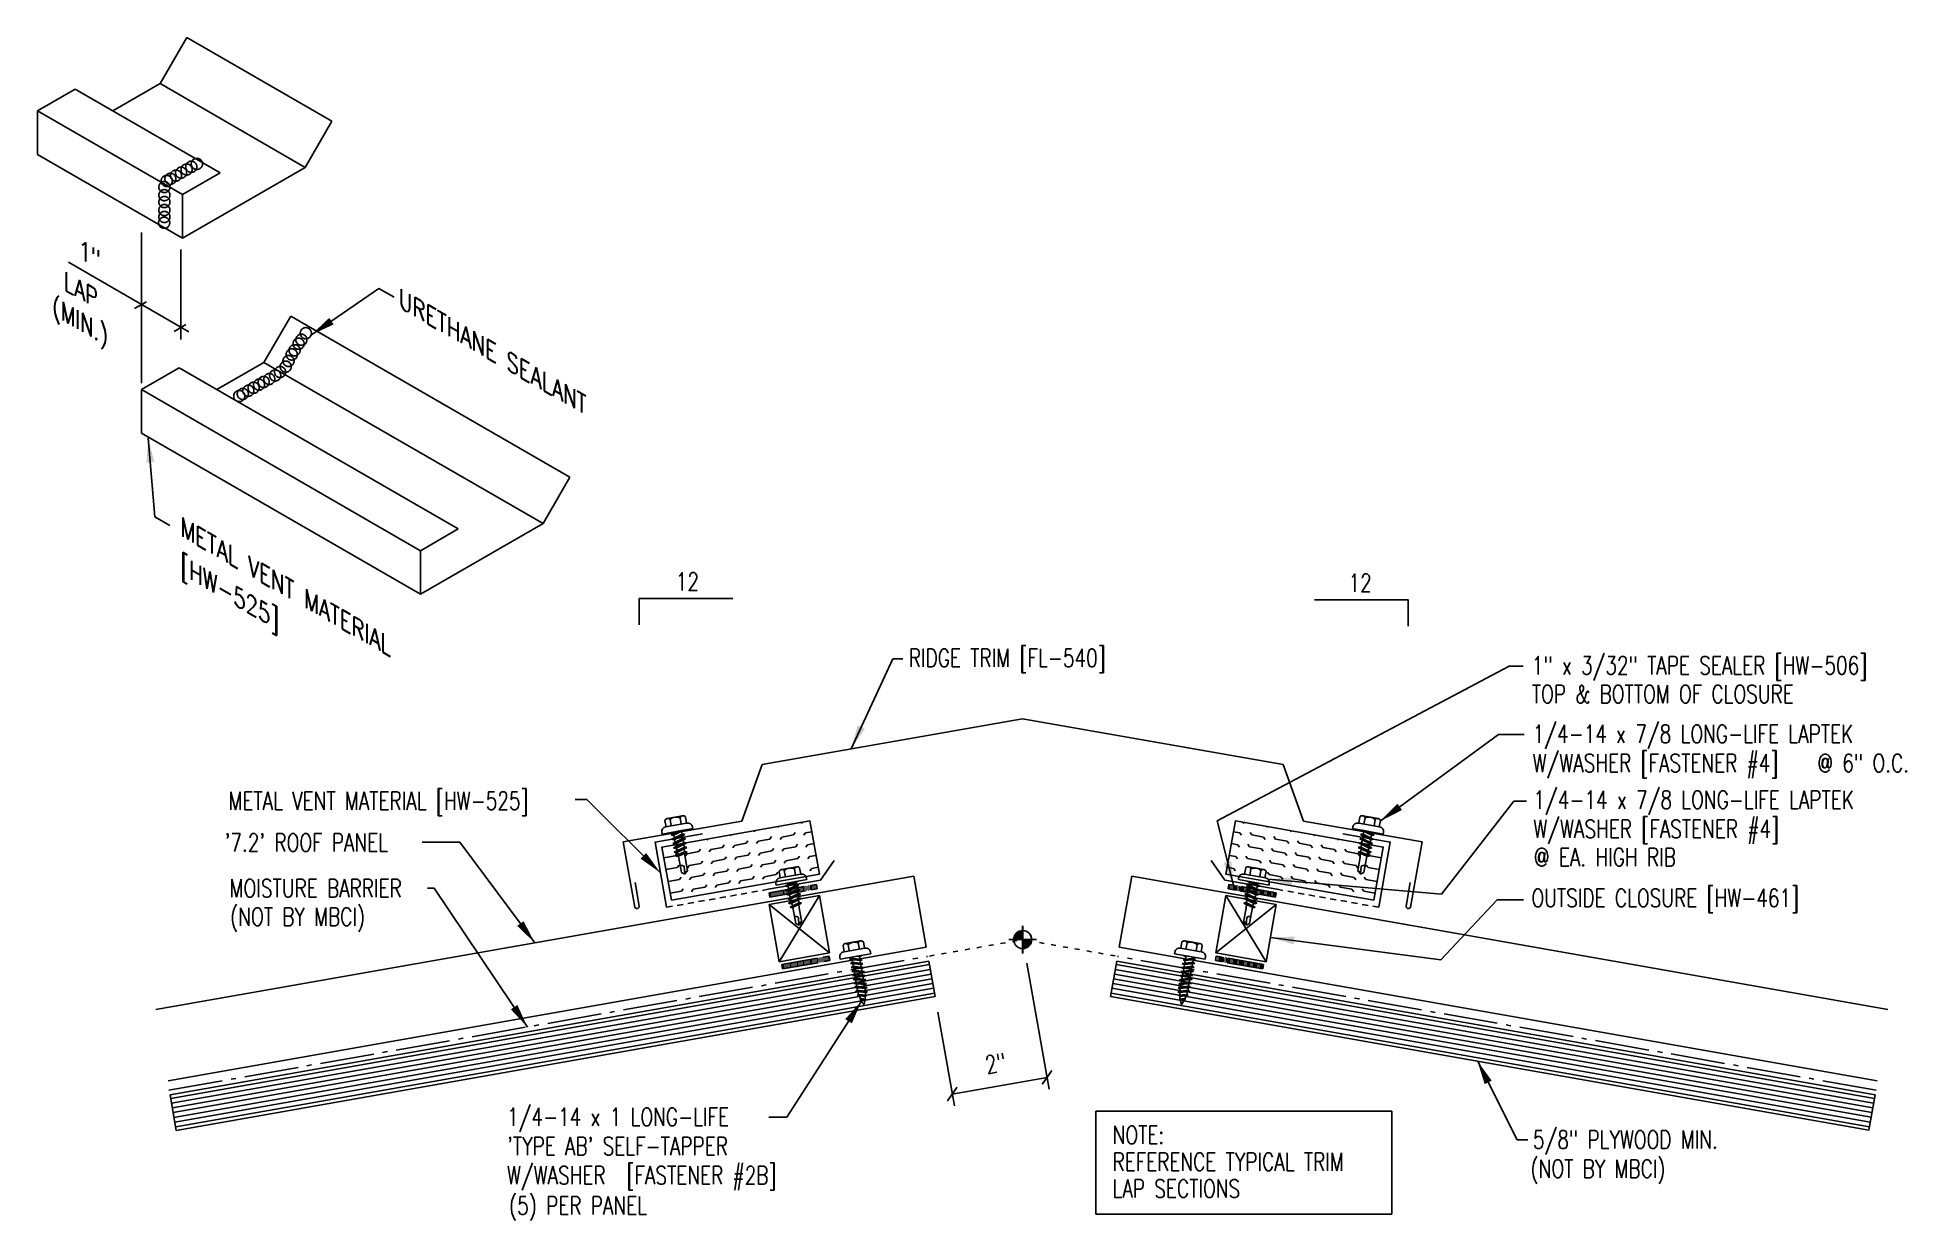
# Model space of a CAD drawing. Header units: inches. Extents: x 3 to 189, y 18 to 99.
# Drawn here: x 2.67 to 41.55, y 17.58 to 42.2 of the extents above; entities outside this region: 3.
import ezdxf
from ezdxf.enums import TextEntityAlignment as Align

# ---------------------------------------------------------------- set-up
doc = ezdxf.new("R2010")
doc.units = ezdxf.units.IN
doc.header["$MEASUREMENT"] = 0
for name, pattern in [('CENTER2', [1.125, 0.75, -0.125, 0.125, -0.125]), ('CENTER4', [0.53, 0.375, -0.0625, 0.03, -0.0625]), ('DOT', [0.25, 0, -0.25]), ('HIDDEN2', [0.1875, 0.125, -0.0625])]:
    doc.linetypes.add(name, pattern=pattern)
for name, color, linetype in [('ANNTEXT', 2, 'Continuous'), ('BARRIER', 253, 'CENTER2'), ('CLOSURE', 3, 'Continuous'), ('DIM', 2, 'Continuous'), ('FASTENER', 9, 'Continuous'), ('MARK', 1, 'Continuous'), ('PANEL', 11, 'Continuous'), ('SEALANT', 253, 'CENTER2'), ('SECTION', 11, 'Continuous'), ('TAPE', 8, 'Continuous'), ('TEXT', 2, 'Continuous'), ('THERMAL', 251, 'Continuous'), ('TRIM', 6, 'Continuous'), ('WOOD', 3, 'Continuous')]:
    doc.layers.add(name, color=color, linetype=linetype)
doc.styles.add('DIMTEXT', font='romans.shx', dxfattribs={"width": 0.75})
doc.styles.add('ROMANS', font='ROMANS.SHX', dxfattribs={"width": 0.75, "height": 0.5})
doc.styles.add('TEXT1', font='ROMANS.shx', dxfattribs={"width": 0.75, "height": 0.375})
doc.dimstyles.new('DETAIL$7', dxfattribs={"dimscale": 4, "dimtxt": 0.375, "dimasz": 0.125, "dimexe": 0.0625, "dimexo": 0.125, "dimgap": 0.0625, "dimtad": 1, "dimdec": 4, "dimzin": 3, "dimdsep": 46, "dimlunit": 4, "dimtxsty": 'TEXT1', "dimblk": 'ARCHTICK', "dimcen": 0.0625, "dimclrd": 7, "dimclre": 7, "dimclrt": 2, "dimadec": 0, "dimazin": 0, "dimtfac": 0.59375, "dimtdec": 4, "dimtmove": 0, "dimatfit": 3, "dimfxl": 0, "dimfrac": 2, "dimtolj": 1, "dimtzin": 3, "dimarcsym": 0})

# ---------------------------------------------------------------- blocks, each defined once
blk = doc.blocks.new('slopl1')
at = {"layer": 'MARK', "color": 6}
blk.add_lwpolyline([(0, 0), (0, 0.1368), (0.4871, 0.1368)], dxfattribs=at)
at = {"layer": 'MARK', "color": 2, "style": 'TEXT1', "width": 0.75}
blk.add_text('12', height=0.09375, dxfattribs=at).set_placement((0.1909, 0.1779))
blk.add_attdef('SLOPL1', text='', height=0.0938, dxfattribs=at).set_placement((-0.0549, 0.0243), align=Align.RIGHT)
blk = doc.blocks.new('slopr1')
at = {"layer": 'MARK', "color": 6}
blk.add_lwpolyline([(0, 0), (0, 0.1368), (-0.4871, 0.1368)], dxfattribs=at)
at = {"layer": 'MARK', "color": 2, "style": 'TEXT1', "width": 0.75}
blk.add_text('12', height=0.09375, dxfattribs=at).set_placement((-0.3095, 0.1779))
blk.add_attdef('SLOPR1', (0.0415, 0.0243), '', height=0.0938, dxfattribs=at)
blk = doc.blocks.new('wp')
at = {"layer": 'SECTION'}
for p, q in [((-0.096, 0), (0.096, 0)), ((0, -0.096), (0, 0.096))]:
    blk.add_line(p, q, dxfattribs=at)
at = {"layer": 'SECTION', "const_width": 0.0625}
for points in [[(0, 0.031, 0.414214), (-0.031, 0, 1)], [(0, -0.031, 0.414214), (0.031, 0, 1)]]:
    blk.add_lwpolyline(points, format="xyb", dxfattribs=at)
at = {"layer": 'SECTION'}
blk.add_circle((0, 0), 0.0625, dxfattribs=at)
blk = doc.blocks.new('fz5')
at = {"layer": 'FASTENER'}
for p, q in [((-0.326, 0.071), (-0.326, 0.037)), ((-0.326, 0.037), (0.322, 0.037)), ((-0.226, 0.171), (0.214, 0.171)), ((-0.217, 0.305), (-0.217, 0.171)), ((-0.163, 0.337), (0.159, 0.337)), ((-0.141, -0.014), (0.037, 0.037)), ((-0.108, 0.305), (-0.108, 0.171)), ((-0.105, -0.034), (0.137, 0.035)), ((-0.088, 0.037), (-0.088, 0.001)), ((-0.088, 0.037), (0.085, 0.037)), ((0.085, 0.037), (0.134, 0.037)), ((0.085, 0.02), (0.085, -0.041)), ((0.105, 0.305), (0.105, 0.171)), ((0.137, 0.035), (0.134, 0.037)), ((0.214, 0.305), (0.214, 0.171)), ((0.322, 0.071), (0.322, 0.037)), ((-0.105, -0.034), (-0.141, -0.014)), ((-0.141, -0.105), (0.102, -0.036)), ((-0.105, -0.125), (-0.141, -0.105)), ((-0.141, -0.196), (0.102, -0.127)), ((-0.105, -0.216), (-0.141, -0.196)), ((-0.141, -0.287), (0.102, -0.217)), ((-0.105, -0.307), (-0.141, -0.287)), ((-0.141, -0.378), (0.102, -0.308)), ((-0.105, -0.398), (-0.141, -0.378)), ((-0.105, -0.125), (0.137, -0.056)), ((-0.105, -0.216), (0.137, -0.147)), ((-0.105, -0.307), (0.137, -0.238)), ((-0.105, -0.398), (0.137, -0.328)), ((-0.088, -0.029), (-0.088, -0.09)), ((-0.088, -0.12), (-0.088, -0.181)), ((-0.084, -0.27), (-0.088, -0.211)), ((-0.078, -0.36), (-0.082, -0.3)), ((0.071, -0.408), (0.075, -0.346)), ((0.077, -0.315), (0.082, -0.253)), ((0.084, -0.223), (0.085, -0.211)), ((0.085, -0.071), (0.085, -0.131)), ((0.085, -0.162), (0.085, -0.211)), ((0.137, -0.056), (0.102, -0.036)), ((0.137, -0.147), (0.102, -0.127)), ((0.137, -0.238), (0.102, -0.217)), ((0.137, -0.328), (0.102, -0.308)), ((-0.122, -0.463), (0.089, -0.403)), ((-0.086, -0.483), (-0.122, -0.463)), ((-0.086, -0.483), (0.124, -0.423)), ((-0.071, -0.449), (-0.075, -0.389)), ((-0.066, -0.516), (-0.069, -0.478)), ((-0.066, -0.516), (-0.066, -0.82)), ((-0.003, -0.854), (0.009, -0.714)), ((0.063, -0.515), (0.068, -0.439)), ((0.063, -0.516), (0.063, -0.82)), ((0.124, -0.423), (0.089, -0.403)), ((-0.002, -0.866), (-0.066, -0.82)), ((-0.002, -0.866), (0.063, -0.82))]:
    blk.add_line(p, q, dxfattribs=at)
for centre, radius, start, end in [((-0.226, 0.071), 0.1, 90, 180), ((-0.163, 0.274), 0.0628, 29.8754, 150.1246), ((-0.002, 0.141), 0.196, 56.9974, 123.0026), ((0.159, 0.274), 0.0628, 29.8754, 150.1246), ((0.222, 0.071), 0.1, 0, 90), ((-0.036, -0.723), 0.0461, 11.1445, 130.906), ((0.073, -0.516), 0.01, 175.9484, 180), ((0.039, -0.855), 0.0422, 55.4585, 194.8454)]:
    blk.add_arc(centre, radius, start, end, dxfattribs=at)
blk = doc.blocks.new('A$C6938402A')
at = {"layer": 'TAPE'}
h = blk.add_hatch(dxfattribs=at)
h.set_pattern_fill('DOTS', color=256, scale=0.35, angle=270, style=0)
h.set_pattern_definition([(270, (-22.332364, -26.379487), (0.021875, -0.0109375), [0, -0.021875])])
h.paths.add_polyline_path([(-0.563, -0.04), (-0.547, -0.132), (0.438, 0.041), (0.422, 0.134)])
at = {"layer": 'SEALANT'}
for p, q in [((-0.563, -0.04), (0.422, 0.134)), ((-0.547, -0.132), (0.438, 0.041)), ((0.422, 0.134), (0.438, 0.041)), ((-0.563, -0.04), (-0.547, -0.132))]:
    blk.add_line(p, q, dxfattribs=at)
blk = doc.blocks.new('FD-F4')
at = {"layer": 'TEXT', "style": 'TEXT1', "width": 0.75}
for s, p in [('1/4-14 x 7/8 LONG-LIFE LAPTEK', (0.0047, -0.0408)), ('W/WASHER [FASTENER #4]', (0.0047, -0.1926))]:
    blk.add_text(s, height=0.09375, dxfattribs=at).set_placement(p)
blk.add_attdef('(QUANTITY)', (1.4847, -0.1926), '', height=0.0938, dxfattribs=at)
at = {"layer": 'TEXT', "style": 'TEXT1', "flags": 1}
for tag, p in [('Color', (0.0624, -0.4349)), ('Calc', (0.0624, -0.4349)), ('Opt1', (0.0624, -0.4349)), ('Opt2', (0.0624, -0.4349)), ('Opt3', (0.0624, -0.4349)), ('Description', (0.0624, -0.4349)), ('Multiple', (0.0624, -0.4349)), ('Part', (0.0624, -0.4349)), ('Spare1', (0.0624, -0.6224)), ('Spare2', (0.0624, -0.6224)), ('Spare3', (0.0624, -0.6224)), ('Spare4', (0.0624, -0.6224)), ('Spare5', (0.0624, -0.6224)), ('Spare6', (0.0624, -0.6224)), ('Spare7', (0.0624, -0.6224)), ('Spare8', (0.0624, -0.6224)), ('Spare9', (0.0624, -0.6224)), ('Spare10', (0.0624, -0.6224))]:
    blk.add_attdef(tag, p, '', height=0.0938, dxfattribs=at)
blk = doc.blocks.new('A$C201C46EC')
at = {"layer": 'TRIM', "linetype": 'HIDDEN2'}
blk.add_line((-1.591, -0.298), (0.527, 0.075), dxfattribs=at)
at = {"layer": 'TRIM'}
for points in [[(-1.591, -0.298), (-1.829, 1.056), (-0.845, 1.23)], [(0.527, 0.075), (1.61, 0.266), (1.897, 0.676)]]:
    blk.add_lwpolyline(points, dxfattribs=at)
blk = doc.blocks.new('_ArchTick')
at = {"color": 0, "linetype": 'ByBlock', "const_width": 0.15}
blk.add_lwpolyline([(-0.5, -0.5), (0.5, 0.5)], dxfattribs=at)
blk = doc.blocks.new('FD-F2b')
at = {"layer": 'TEXT', "style": 'TEXT1', "width": 0.75}
for s, p in [('1/4-14 x 1 LONG-LIFE', (0.0047, -0.0408)), ("'TYPE AB' SELF-TAPPER", (0.0047, -0.1926)), ('W/WASHER', (0.0047, -0.3444)), ('[FASTENER #2B]', (0.6255, -0.3444))]:
    blk.add_text(s, height=0.09375, dxfattribs=at).set_placement(p)
blk.add_attdef('(QUANTITY)', (0.0047, -0.4962), '', height=0.0938, dxfattribs=at)
at = {"layer": 'TEXT', "style": 'TEXT1', "flags": 1}
for tag, p in [('Color', (0.0199, -0.7145)), ('Calc', (0.0199, -0.7145)), ('Opt1', (0.0199, -0.7145)), ('Opt2', (0.0199, -0.7145)), ('Opt3', (0.0199, -0.7145)), ('Description', (0.0199, -0.7145)), ('Multiple', (0.0199, -0.7145)), ('Part', (0.0199, -0.7145)), ('Spare1', (0.0199, -0.902)), ('Spare2', (0.0199, -0.902)), ('Spare3', (0.0199, -0.902)), ('Spare4', (0.0199, -0.902)), ('Spare5', (0.0199, -0.902)), ('Spare6', (0.0199, -0.902)), ('Spare7', (0.0199, -0.902)), ('Spare8', (0.0199, -0.902)), ('Spare9', (0.0199, -0.902)), ('Spare10', (0.0199, -0.902))]:
    blk.add_attdef(tag, p, '', height=0.0938, dxfattribs=at)
blk = doc.blocks.new('FZ6')
at = {"layer": 'FASTENER'}
for p, q in [((-0.324, 0.071), (-0.324, 0.037)), ((-0.324, 0.037), (0.324, 0.037)), ((-0.224, 0.171), (0.215, 0.171)), ((-0.215, 0.305), (-0.215, 0.171)), ((-0.161, 0.337), (0.161, 0.337)), ((-0.129, 0.035), (-0.124, 0.037)), ((-0.096, 0.017), (-0.129, 0.035)), ((-0.129, -0.049), (0.096, 0.015)), ((-0.124, 0.037), (-0.08, 0.037)), ((-0.107, 0.305), (-0.107, 0.171)), ((-0.096, 0.017), (-0.025, 0.037)), ((-0.08, 0.037), (0.08, 0.037)), ((-0.08, 0.021), (-0.08, -0.035)), ((0.08, 0.037), (0.08, 0.011)), ((0.129, -0.003), (0.096, 0.015)), ((0.107, 0.305), (0.107, 0.171)), ((0.215, 0.305), (0.215, 0.171)), ((0.324, 0.071), (0.324, 0.037)), ((-0.096, -0.068), (-0.129, -0.049)), ((-0.129, -0.134), (0.096, -0.069)), ((-0.096, -0.152), (-0.129, -0.134)), ((-0.129, -0.218), (0.096, -0.154)), ((-0.096, -0.237), (-0.129, -0.218)), ((-0.129, -0.303), (0.096, -0.238)), ((-0.096, -0.321), (-0.129, -0.303)), ((-0.129, -0.387), (0.096, -0.323)), ((-0.096, -0.406), (-0.129, -0.387)), ((-0.096, -0.068), (0.129, -0.004)), ((-0.096, -0.152), (0.129, -0.088)), ((-0.096, -0.237), (0.129, -0.172)), ((-0.096, -0.321), (0.129, -0.257)), ((-0.096, -0.406), (0.129, -0.341)), ((-0.08, -0.063), (-0.08, -0.12)), ((-0.08, -0.148), (-0.08, -0.204)), ((-0.08, -0.232), (-0.08, -0.288)), ((-0.08, -0.317), (-0.08, -0.373)), ((0.08, -0.016), (0.08, -0.074)), ((0.08, -0.102), (0.08, -0.158)), ((0.08, -0.186), (0.08, -0.243)), ((0.08, -0.27), (0.08, -0.327)), ((0.08, -0.355), (0.08, -0.412)), ((0.129, -0.088), (0.096, -0.069)), ((0.129, -0.172), (0.096, -0.154)), ((0.129, -0.257), (0.096, -0.238)), ((0.129, -0.341), (0.096, -0.323)), ((-0.129, -0.471), (0.096, -0.407)), ((-0.096, -0.49), (-0.129, -0.471)), ((-0.129, -0.556), (0.096, -0.491)), ((-0.096, -0.575), (-0.129, -0.556)), ((-0.129, -0.64), (0.096, -0.576)), ((-0.096, -0.659), (-0.129, -0.64)), ((-0.121, -0.722), (0.092, -0.662)), ((-0.088, -0.741), (-0.121, -0.722)), ((-0.096, -0.49), (0.129, -0.426)), ((-0.096, -0.575), (0.129, -0.51)), ((-0.096, -0.659), (0.129, -0.595)), ((-0.095, -0.799), (0.071, -0.752)), ((-0.088, -0.741), (0.125, -0.68)), ((-0.08, -0.401), (-0.08, -0.457)), ((-0.08, -0.485), (-0.08, -0.542)), ((-0.08, -0.57), (-0.08, -0.626)), ((-0.061, -0.818), (0.104, -0.771)), ((0.104, -0.771), (0.071, -0.752)), ((0.08, -0.44), (0.08, -0.496)), ((0.08, -0.524), (0.08, -0.58)), ((0.125, -0.68), (0.092, -0.662)), ((0.129, -0.426), (0.096, -0.407)), ((0.129, -0.51), (0.096, -0.491)), ((0.129, -0.595), (0.096, -0.576)), ((-0.061, -0.818), (-0.095, -0.799)), ((-0.063, -0.877), (0.034, -0.847)), ((-0.029, -0.895), (-0.063, -0.877)), ((-0.029, -0.895), (0.068, -0.866)), ((0.068, -0.866), (0.034, -0.847))]:
    blk.add_line(p, q, dxfattribs=at)
for centre, radius, start, end in [((-0.224, 0.071), 0.1, 90, 180), ((-0.161, 0.274), 0.0628, 29.8754, 150.1246), ((0, 0.141), 0.196, 56.9974, 123.0026), ((0.161, 0.274), 0.0628, 29.8754, 150.1246), ((0.224, 0.071), 0.1, 0, 90), ((0.676, -0.642), 0.757, 180.9696, 185.1765), ((0.676, -0.642), 0.757, 187.255, 191.3837), ((-0.676, -0.642), 0.757, 351.6648, 356.0901), ((-0.676, -0.642), 0.757, 358.2537, 2.5109), ((0.676, -0.642), 0.757, 193.4363, 197.6723), ((0.676, -0.642), 0.757, 199.1495, 206.7351), ((-0.676, -0.642), 0.757, 333.2649, 342.2085), ((-0.676, -0.642), 0.757, 343.5473, 349.3968)]:
    blk.add_arc(centre, radius, start, end, dxfattribs=at)
blk = doc.blocks.new('A$C30686E82')
for p, q in [((-2.715, 0.761), (3.437, 0.761)), ((-2.715, 0.761), (-2.715, -1.379)), ((3.437, 0.761), (3.437, -1.379)), ((-2.715, -1.379), (3.437, -1.379))]:
    blk.add_line(p, q)
at = {"layer": 'TEXT', "style": 'TEXT1', "width": 0.75}
for s, p in [('NOTE:', (-2.368, 0.081)), ('REFERENCE TYPICAL TRIM', (-2.368, -0.477)), ('LAP SECTIONS', (-2.368, -1.035))]:
    blk.add_text(s, height=0.375, dxfattribs=at).set_placement(p)

msp = doc.modelspace()

# ---------------------------------------------------------------- hatches: boundary and pattern name
at = {"layer": 'THERMAL'}
h = msp.add_hatch(dxfattribs=at)
h.set_pattern_fill('FLEX', color=256, angle=10, style=0)
h.set_pattern_definition([(10, (4.07098, 1.75526), (-0.043412, 0.246202), [0.25, -0.25]), (55, (4.31718, 1.79867), (-0.043412, 0.2462019), [0.0625, -0.2285534, 0.0625, -0.3535534])])
h.paths.add_polyline_path([(18.738, 25.897), (16.128, 25.437), (16.158, 25.426), (16.099, 25.398), (16.106, 25.336), (16.122, 25.344), (16.161, 25.33), (16.109, 25.305), (16.117, 25.229, 0.01768), (16.117, 25.228), (16.17, 24.929), (16.114, 24.873), (16.042, 24.906), (15.989, 25.206), (15.98, 25.242), (15.964, 25.235), (15.926, 25.248), (15.973, 25.271), (15.959, 25.329), (15.931, 25.316), (15.892, 25.329), (15.951, 25.358), (15.94, 25.403), (15.66, 25.354), (15.856, 24.246), (18.1, 24.642), (18.1, 24.645, -0.414214), (18.181, 24.761), (18.189, 24.763), (18.166, 24.895, -0.268532), (18.214, 24.935), (18.368, 24.962, -0.011997), (18.377, 24.964), (18.531, 24.991, -0.268532), (18.59, 24.969), (18.613, 24.838), (18.181, 24.761, 0.424689), (18.1, 24.642), (18.738, 24.754, 0.008908), (18.738, 24.758), (18.738, 24.754), (18.933, 24.789)])
h = msp.add_hatch(dxfattribs=at)
h.set_pattern_fill('FLEX', color=256, angle=10, style=0)
h.set_pattern_definition([(170, (42.2523, 1.75526), (0.043412, 0.246202), [0.25, -0.25]), (125, (42.0061, 1.79867), (0.043412, 0.2462019), [0.0625, -0.2285534, 0.0625, -0.3535534])])
h.paths.add_polyline_path([(27.586, 25.897), (30.196, 25.437), (30.166, 25.426), (30.224, 25.398), (30.218, 25.336), (30.201, 25.344), (30.162, 25.33), (30.214, 25.305), (30.207, 25.229, -0.01768), (30.206, 25.228), (30.154, 24.929), (30.209, 24.873), (30.281, 24.906), (30.334, 25.206), (30.343, 25.242), (30.359, 25.235), (30.398, 25.248), (30.35, 25.271), (30.365, 25.329), (30.393, 25.316), (30.431, 25.329), (30.372, 25.358), (30.383, 25.403), (30.663, 25.354), (30.468, 24.246), (28.223, 24.642), (28.224, 24.645, 0.414214), (28.143, 24.761), (28.134, 24.763), (28.157, 24.895, 0.268532), (28.109, 24.935), (27.955, 24.962, 0.011997), (27.946, 24.964), (27.792, 24.991, 0.268532), (27.733, 24.969), (27.71, 24.838), (28.143, 24.761, -0.424689), (28.223, 24.642), (27.585, 24.754, -0.008908), (27.586, 24.758), (27.585, 24.754), (27.39, 24.789)])

# ---------------------------------------------------------------- linework, layer by layer
for p, q in [((33.28, 29.116), (33.57, 29.116)), ((33.375, 26.308), (33.642, 26.308)), ((33.032, 24.255), (33.582, 24.255))]:
    msp.add_line(p, q)
at = {"color": 7}
for p, q in [((23.251, 22.935), (23.713, 20.315)), ((21.396, 21.922), (21.741, 19.968)), ((23.669, 20.562), (21.697, 20.214))]:
    msp.add_line(p, q, dxfattribs=at)
at = {"layer": 'BARRIER', "linetype": 'CENTER4', "ltscale": 3}
for p, q in [((5.406, 20.297), (21.185, 23.079)), ((40.912, 20.298), (25.135, 23.08))]:
    msp.add_line(p, q, dxfattribs=at)
at = {"layer": 'CLOSURE'}
for p, q in [((18.934, 24.344), (17.888, 24.16)), ((17.888, 24.16), (18.099, 22.965)), ((17.888, 24.16), (19.144, 23.15)), ((18.934, 24.344), (18.099, 22.965)), ((19.144, 23.15), (18.934, 24.344)), ((27.179, 23.15), (27.39, 24.344)), ((28.435, 24.16), (27.179, 23.15)), ((27.39, 24.344), (28.435, 24.16)), ((27.39, 24.344), (28.225, 22.965)), ((28.435, 24.16), (28.225, 22.965)), ((18.099, 22.965), (19.144, 23.15)), ((28.225, 22.965), (27.179, 23.15))]:
    msp.add_line(p, q, dxfattribs=at)
at = {"layer": 'DIM', "color": 7}
for p, q in [((4.831, 35.001), (4.831, 38.137)), ((5.654, 37.785), (5.654, 35.911)), ((5.818, 36.073), (3.316, 37.517)), ((4.935, 36.697), (4.688, 36.555)), ((5.759, 36.221), (5.513, 36.079))]:
    msp.add_line(p, q, dxfattribs=at)
at = {"layer": 'DIM', "linetype": 'DOT', "ltscale": 0.6}
for p in [(21.226, 23.086), (25.085, 23.089)]:
    msp.add_line(p, (23.164, 23.428), dxfattribs=at)
at = {"layer": 'PANEL'}
for p, q in [((5.131, 21.971), (20.898, 24.751)), ((21.158, 23.273), (20.898, 24.751)), ((25.17, 23.272), (25.43, 24.749)), ((41.158, 21.976), (25.43, 24.749)), ((5.392, 20.493), (21.158, 23.273)), ((40.936, 20.492), (25.17, 23.272))]:
    msp.add_line(p, q, dxfattribs=at)
at = {"layer": 'SEALANT'}
for centre in [(5.986, 39.564), (5.36, 39.21), (5.435, 39.253), (5.55, 39.32), (5.658, 39.382), (5.772, 39.447), (5.87, 39.504), (5.31, 39.083), (5.31, 38.914), (5.31, 38.77), (5.31, 38.604), (5.31, 38.46), (5.306, 38.34), (8.252, 36.042), (8.019, 35.687), (8.101, 35.823), (8.16, 35.906), (7.834, 35.347), (7.892, 35.464), (7.96, 35.6), (7.165, 34.907), (7.279, 34.972), (7.377, 35.029), (7.493, 35.089), (7.615, 35.162), (7.717, 35.235), (6.867, 34.735), (6.942, 34.778), (7.057, 34.845)]:
    msp.add_circle(centre, 0.116, dxfattribs=at)
at = {"layer": 'THERMAL'}
for points in [[(15.856, 24.246), (15.66, 25.354), (18.738, 25.897), (18.933, 24.789)], [(30.468, 24.246), (30.663, 25.354), (27.586, 25.897), (27.39, 24.789)]]:
    msp.add_lwpolyline(points, close=True, dxfattribs=at)
at = {"layer": 'TRIM'}
for p, q in [((5.22, 41.234), (5.775, 42.196)), ((8.793, 40.453), (5.775, 42.196)), ((4.239, 40.668), (5.22, 41.234)), ((8.238, 39.492), (5.22, 41.234)), ((2.669, 40.668), (3.454, 41.121)), ((6.472, 39.379), (3.454, 41.121)), ((2.669, 39.761), (2.669, 40.668)), ((5.687, 38.925), (2.669, 40.668)), ((8.238, 39.492), (8.793, 40.453)), ((5.687, 38.019), (2.669, 39.761)), ((5.687, 38.019), (8.238, 39.492)), ((5.687, 38.925), (6.472, 39.379)), ((5.687, 38.019), (5.687, 38.925)), ((7.382, 35.435), (7.937, 36.396)), ((7.937, 36.396), (13.742, 33.045)), ((6.401, 34.868), (7.382, 35.435)), ((7.382, 35.435), (13.187, 32.083)), ((4.831, 34.868), (5.616, 35.321)), ((5.616, 35.321), (11.421, 31.97)), ((4.831, 33.962), (4.831, 34.868)), ((4.831, 34.868), (10.636, 31.517)), ((4.831, 33.962), (10.636, 30.611)), ((13.187, 32.083), (13.742, 33.045)), ((10.636, 30.611), (13.187, 32.083)), ((10.636, 31.517), (11.421, 31.97)), ((10.636, 30.611), (10.636, 31.517)), ((23.162, 28.023), (17.745, 27.068)), ((23.162, 28.023), (28.578, 27.068)), ((17.745, 27.068), (17.318, 25.894)), ((28.578, 27.068), (29.006, 25.894)), ((17.318, 25.894), (14.856, 25.46)), ((29.006, 25.894), (31.468, 25.46)), ((14.856, 25.46), (15.094, 24.105)), ((31.468, 25.46), (31.229, 24.105)), ((15.1, 24.614), (15.187, 24.122)), ((31.223, 24.614), (31.137, 24.122))]:
    msp.add_line(p, q, dxfattribs=at)
for centre, start, end in [((15.138, 24.125), 204.4671, 355.5329), ((31.185, 24.125), 184.4671, 335.5329)]:
    msp.add_arc(centre, 0.0484, start, end, dxfattribs=at)
at = {"layer": 'WOOD', "color": 3, "linetype": 'Continuous'}
for p, q in [((5.428, 20.198), (21.21, 22.981)), ((21.21, 22.981), (21.34, 22.243)), ((25.118, 22.981), (24.988, 22.243)), ((25.118, 22.981), (24.988, 22.243)), ((40.891, 20.2), (25.118, 22.981)), ((5.558, 19.46), (21.34, 22.243)), ((40.76, 19.461), (24.988, 22.243)), ((5.428, 20.198), (5.558, 19.46)), ((40.891, 20.2), (40.76, 19.461))]:
    msp.add_line(p, q, dxfattribs=at)
at = {"layer": 'WOOD', "color": 9, "linetype": 'Continuous'}
for p, q in [((5.441, 20.125), (21.223, 22.907)), ((5.458, 20.026), (21.24, 22.809)), ((5.476, 19.928), (21.257, 22.71)), ((5.493, 19.829), (21.275, 22.612)), ((40.825, 19.831), (25.053, 22.612)), ((40.843, 19.929), (25.071, 22.71)), ((40.86, 20.028), (25.088, 22.809)), ((40.878, 20.126), (25.105, 22.907)), ((5.51, 19.731), (21.292, 22.513)), ((5.528, 19.632), (21.309, 22.415)), ((5.545, 19.534), (21.327, 22.316)), ((40.773, 19.535), (25.001, 22.316)), ((40.791, 19.634), (25.018, 22.415)), ((40.808, 19.732), (25.036, 22.513))]:
    msp.add_line(p, q, dxfattribs=at)

# ---------------------------------------------------------------- block references
at = {"color": 7, "xscale": 0.25, "yscale": 0.25, "zscale": 0.25}
for p, rotation in [((23.669, 20.562), 9.999999999998845), ((21.697, 20.214), 189.9999999999988)]:
    msp.add_blockref('_ArchTick', p, dxfattribs=dict(at, rotation=rotation))
msp.add_blockref('A$C30686E82', (27.401, 19.096))
at = {"layer": 'FASTENER'}
for name, p, rotation in [('fz5', (15.988, 25.645), 10), ('fz5', (18.364, 24.583), 10), ('FZ6', (26.633, 23.042), 350.0000000000001)]:
    msp.add_blockref(name, p, dxfattribs=dict(at, rotation=rotation))
at = {"layer": 'FASTENER', "xscale": -1}
for name, p, rotation in [('fz5', (30.335, 25.645), 350.0000000000001), ('fz5', (27.959, 24.583), 350.0000000000001), ('FZ6', (19.69, 23.042), 9.999999999999964)]:
    msp.add_blockref(name, p, dxfattribs=dict(at, rotation=rotation))
at = {"layer": 'MARK', "xscale": 4, "yscale": 4, "zscale": 4}
for name, p in [('slopl1', (15.184, 29.975)), ('slopr1', (31.178, 29.95))]:
    msp.add_blockref(name, p, dxfattribs=at)
at = {"layer": 'TEXT', "xscale": 4, "yscale": 4, "zscale": 4}
msp.add_blockref('FD-F4', (33.753, 27.683), dxfattribs=at).add_auto_attribs({'(QUANTITY)': '@ 6" O.C.'})
at = {"layer": 'TEXT'}
for name, p, xscale, yscale, zscale in [('FD-F4', (33.768, 26.313), 4, 4, 4), ('wp', (23.162, 23.428), 3, 3, 3), ('wp', (23.164, 23.428), 3, 3, 3), ('FD-F2b', (12.42, 19.716), 4, 4, 4)]:
    msp.add_blockref(name, p, dxfattribs=dict(at, xscale=xscale, yscale=yscale, zscale=zscale))
for name, p in [('A$C201C46EC', (17.345, 24.399)), ('A$C6938402A', (18.451, 24.443)), ('A$C6938402A', (18.714, 22.95))]:
    msp.add_blockref(name, p, dxfattribs=at)
at = {"layer": 'TEXT', "xscale": -1}
for name, p in [('A$C201C46EC', (28.979, 24.399)), ('A$C6938402A', (27.872, 24.443)), ('A$C6938402A', (27.609, 22.95))]:
    msp.add_blockref(name, p, dxfattribs=at)

# ---------------------------------------------------------------- texts
at = {"color": 2, "insert": (22.601, 20.854), "char_height": 0.375, "attachment_point": 5, "rotation": 10, "style": 'TEXT1'}
msp.add_mtext('\\A1;2"', dxfattribs=at)
at = {"layer": 'ANNTEXT', "insert": (90.662, 99.274), "char_height": 0.72, "attachment_point": 4, "rotation": 10}
msp.add_mtext('\\A1;  ', dxfattribs=at)
at = {"layer": 'ANNTEXT', "char_height": 0.375, "attachment_point": 4, "rotation": 10, "style": 'DIMTEXT'}
for insert in [(188.058, 71.629), (188.529, 71.686)]:
    msp.add_mtext('\\A1;  ', dxfattribs=dict(at, insert=insert))
at = {"layer": 'DIM', "style": 'ROMANS', "oblique": 330}
for s, p in [('1"', (3.528, 37.61)), ('LAP', (3.22, 36.953))]:
    msp.add_text(s, height=0.3384, rotation=330, dxfattribs=at).set_placement(p)
msp.add_text('(MIN.)', height=0.3384, rotation=330, dxfattribs=at).set_placement((3.64, 36.248), align=Align.MIDDLE_CENTER)
at = {"layer": 'TEXT', "style": 'ROMANS', "oblique": 330}
for s, height, p in [('URETHANE SEALANT', 0.34492, (10.186, 36.586)), ('METAL VENT MATERIAL', 0.34492, (5.643, 31.837)), ('[HW-525]', 0.3449, (5.643, 31.042))]:
    msp.add_text(s, height=height, rotation=330, dxfattribs=at).set_placement(p)
at = {"layer": 'TEXT', "style": 'TEXT1', "width": 0.75}
for s, p in [('RIDGE TRIM [FL-540]', (20.794, 29.099)), ('1" x 3/32" TAPE SEALER [HW-506]', (33.752, 28.943)), ('TOP & BOTTOM OF CLOSURE', (33.752, 28.349)), ('METAL VENT MATERIAL [HW-525]', (6.643, 26.128)), ("'7.2' ROOF PANEL", (6.563, 25.26)), ('@ EA. HIGH RIB', (33.796, 24.956)), ('MOISTURE BARRIER', (6.668, 24.31)), ('OUTSIDE CLOSURE [HW-461]', (33.745, 24.107)), ('(NOT BY MBCI)', (6.678, 23.717)), ('5/8" PLYWOOD MIN.', (33.777, 19.08)), ('(NOT BY MBCI)', (33.725, 18.474)), ('(5) PER PANEL', (12.48, 17.708))]:
    msp.add_text(s, height=0.375, dxfattribs=at).set_placement(p)

# ---------------------------------------------------------------- leaders
for points in [[(19.595, 27.395), (20.462, 29.268), (20.667, 29.268)], [(27.544, 24.56), (27.205, 25.901), (33.28, 29.116)], [(30.6, 25.894), (33.061, 27.695), (33.596, 27.695)], [(15.628, 24.817), (14.098, 26.342), (13.855, 26.342)], [(28.266, 24.684), (31.875, 24.375), (33.375, 26.308)], [(13.014, 23.361), (11.452, 25.456), (10.674, 25.456)], [(12.863, 21.607), (10.925, 24.497), (10.784, 24.497)], [(28.314, 23.474), (31.858, 23.006), (33.032, 24.255)], [(19.811, 22.151), (18.26, 19.735), (17.881, 19.735)], [(32.62, 20.904), (33.448, 19.261), (33.672, 19.261)]]:
    msp.add_leader(points, dimstyle='DETAIL$7')
at = {"layer": 'TEXT'}
for points in [[(8.372, 36.01), (9.774, 36.972), (10.091, 36.791)], [(4.976, 33.856), (5.11, 32.223), (5.427, 32.042)]]:
    msp.add_leader(points, dimstyle='DETAIL$7', dxfattribs=at)

doc.saveas('drawing.dxf')
